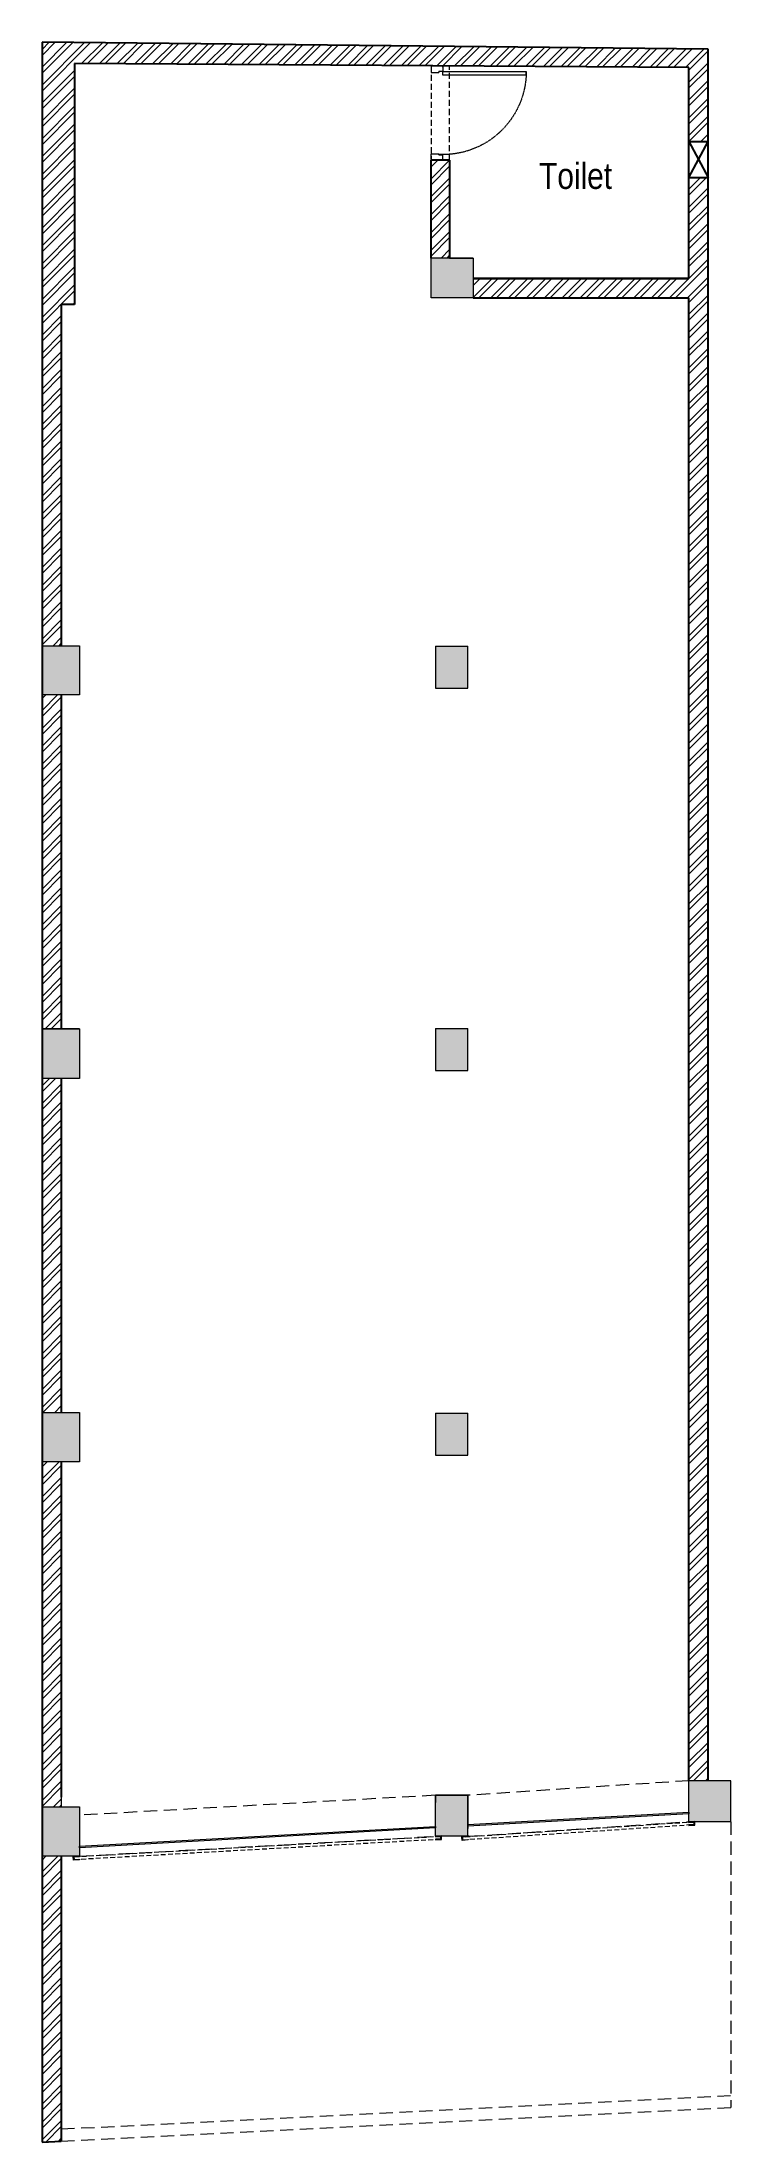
# Model space of a CAD drawing. Header units: millimetres. Extents: x 1649043 to 1654753, y 392778 to 410192.
import ezdxf
from ezdxf.enums import TextEntityAlignment as Align

# ---------------------------------------------------------------- set-up
doc = ezdxf.new("R2010")
doc.units = ezdxf.units.MM
doc.header["$LTSCALE"] = 40
for name, pattern in [('a_p6_plan_L18$0$HIDDEN', [0.375, 0.25, -0.125]), ('HIDDEN2', [0.1875, 0.125, -0.0625]), ('HIDDENX2', [0.75, 0.5, -0.25])]:
    doc.linetypes.add(name, pattern=pattern)
for name, color, linetype, lineweight in [('A-COL', 243, 'Continuous', 9), ('A-Glazing', 4, 'Continuous', 20), ('A-shutter', 8, 'Continuous', 18), ('beam', 90, 'Continuous', 9), ('column hatch', 5, 'Continuous', 0), ('LENS-CURTAIN', 5, 'a_p6_plan_L18$0$HIDDEN', 9), ('LENS-DIM', 252, 'Continuous', 5), ('LENS-DOOR', 34, 'Continuous', 20), ('LN-HATCH', 251, 'Continuous', 0), ('rolling shutter', 1, 'Continuous', 5)]:
    doc.layers.add(name, color=color, linetype=linetype, lineweight=lineweight)
doc.layers.add('A-WALL', color=1, linetype='Continuous')
doc.layers.add('area line', color=1, linetype='Continuous')
doc.styles.get("Standard").update_dxf_attribs({"font": 'Gill Sans MT Condensed Regular.ttf', "height": 100})

# ---------------------------------------------------------------- blocks, each defined once
blk = doc.blocks.new('*U7')
at = {"layer": 'A-shutter', "color": 5, "ltscale": 10}
for points in [[(41039206, -1561539), (41039206, -1561544), (41039161, -1561544), (41039161, -1561564), (41039206, -1561564), (41039206, -1561569), (41039156, -1561569), (41039156, -1561539)], [(41041040, -1561539), (41041040, -1561544), (41041085, -1561544), (41041085, -1561564), (41041040, -1561564), (41041040, -1561569), (41041090, -1561569), (41041090, -1561539)]]:
    blk.add_lwpolyline(points, close=True, dxfattribs=at)
at = {"layer": 'A-shutter', "color": 5, "linetype": 'HIDDENX2', "ltscale": 2, "true_color": 0x0505ff}
blk.add_lwpolyline([(41039161, -1561544), (41039161, -1561564), (41041085, -1561564), (41041085, -1561544)], close=True, dxfattribs=at)
blk = doc.blocks.new('*U8')
at = {"layer": 'A-shutter', "color": 5, "ltscale": 10}
for points in [[(41039206, -1561539), (41039206, -1561544), (41039161, -1561544), (41039161, -1561564), (41039206, -1561564), (41039206, -1561569), (41039156, -1561569), (41039156, -1561539)], [(41042161, -1561539), (41042161, -1561544), (41042206, -1561544), (41042206, -1561564), (41042161, -1561564), (41042161, -1561569), (41042211, -1561569), (41042211, -1561539)]]:
    blk.add_lwpolyline(points, close=True, dxfattribs=at)
at = {"layer": 'A-shutter', "color": 5, "linetype": 'HIDDENX2', "ltscale": 2, "true_color": 0x0505ff}
blk.add_lwpolyline([(41039161, -1561544), (41039161, -1561564), (41042206, -1561564), (41042206, -1561544)], close=True, dxfattribs=at)
blk = doc.blocks.new('A$Cac3a86fe')
at = {"layer": 'column hatch'}
h = blk.add_hatch(color=8, dxfattribs=at)
h.dxf.hatch_style = 1
h.paths.add_polyline_path([(3414, 1801), (3064, 1801), (3064, 1471), (3414, 1471)])
h.paths.add_polyline_path([(3370, -1417), (3100, -1417), (3100, -1767), (3370, -1767)])
h.paths.add_polyline_path([(150, -1415), (-160, -1415), (-160, -1822), (150, -1822)])
h.paths.add_polyline_path([(150, -4592), (-160, -4592), (-160, -5002), (150, -5002)])
h.paths.add_polyline_path([(3370, -4587), (3100, -4587), (3100, -4937), (3370, -4937)])
h.paths.add_polyline_path([(3370, -7777), (3100, -7777), (3100, -8127), (3370, -8127)])
h.paths.add_polyline_path([(150, -7772), (-160, -7772), (-160, -8182), (150, -8182)])
h.paths.add_polyline_path([(150, -11042), (-160, -11042), (-160, -11452), (150, -11452)])
h.paths.add_polyline_path([(3370, -10947), (3100, -10947), (3100, -11287), (3370, -11287)])
h.paths.add_polyline_path([(5550, -10826), (5200, -10826), (5200, -11166), (5550, -11166)])
at = {"layer": 'LN-HATCH'}
h = blk.add_hatch(dxfattribs=at)
h.set_pattern_fill('ANSI32', color=256, scale=11, angle=180)
h.set_pattern_definition([(225, (-5459273.49, -45952.85), (74.087113, -74.087113), []), (225, (-5459322.88, -45952.85), (74.087113, -74.087113), [])])
h.paths.add_polyline_path([(110, 3415), (5200, 3382), (5200, 2768), (5360, 2768), (5360, 3532), (-160, 3592), (-160, -1415), (0, -1415), (0, 1415), (110, 1415)])
h.paths.add_polyline_path([(5360, 2468), (5200, 2468), (5200, 1631), (3414, 1631), (3414, 1471), (5200, 1471), (5200, -10826), (5360, -10826)])
h.paths.add_polyline_path([(3218, 2612), (3064, 2612), (3064, 1801), (3218, 1801)], flags=17)
h.paths.add_polyline_path([(0, -1822), (-160, -1822), (-160, -4592), (0, -4592)])
h.paths.add_polyline_path([(0, -5002), (-160, -5002), (-160, -7772), (0, -7772)])
h.paths.add_polyline_path([(0, -8182), (-160, -8182), (-160, -11042), (0, -11042), (0, -10962)])
h.paths.add_polyline_path([(0, -11452), (-160, -11452), (-160, -13042), (-160, -13822), (0, -13814), (0, -13042)])
at = {"layer": 'A-COL'}
for p, q in [((3414, 1801), (3064, 1801)), ((3064, 1471), (3064, 1801)), ((3414, 1801), (3414, 1471)), ((3414, 1471), (3064, 1471)), ((-160, -1415), (150, -1415)), ((-160, -1415), (-160, -1822)), ((150, -1415), (150, -1822)), ((3100, -1417), (3100, -1767)), ((3100, -1417), (3370, -1417)), ((3370, -1767), (3370, -1417)), ((150, -1822), (-160, -1822)), ((3100, -1767), (3370, -1767)), ((150, -4592), (-160, -4592)), ((-160, -4592), (150, -4592)), ((-160, -4592), (-160, -5002)), ((150, -4592), (150, -5002)), ((3100, -4587), (3100, -4937)), ((3100, -4587), (3370, -4587)), ((3370, -4937), (3370, -4587)), ((150, -5002), (-160, -5002)), ((3100, -4937), (3370, -4937)), ((-160, -7772), (150, -7772)), ((-160, -7772), (-160, -8182)), ((150, -7772), (150, -8182)), ((3100, -7777), (3100, -8127)), ((3100, -7777), (3370, -7777)), ((3370, -8127), (3370, -7777)), ((150, -8182), (-160, -8182)), ((3100, -8127), (3370, -8127)), ((0, -10962), (0, -11042)), ((0, -10962), (0, -11042)), ((3100, -10947), (3100, -11007)), ((3370, -10947), (3100, -10947)), ((3100, -11287), (3100, -10947)), ((3370, -11007), (3370, -10947)), ((3370, -11287), (3370, -10947)), ((5200, -11166), (5200, -10826)), ((5550, -10826), (5200, -10826)), ((5550, -11166), (5550, -10826)), ((-160, -11042), (150, -11042)), ((-160, -11042), (-160, -11452)), ((150, -11042), (150, -11452)), ((3370, -11287), (3100, -11287)), ((3370, -11287), (3100, -11287)), ((5550, -11166), (5200, -11166)), ((150, -11452), (-160, -11452))]:
    blk.add_line(p, q, dxfattribs=at)
at = {"layer": 'A-Glazing'}
for points in [[(3370, -11190), (5200, -11088), (5200, -11100), (3370, -11202)], [(150, -11370), (3100, -11205), (3100, -11217), (150, -11382)]]:
    blk.add_lwpolyline(points, close=True, dxfattribs=at)
at = {"layer": 'A-WALL'}
for p, q in [((-160, 3592), (-160, -13042)), ((5360, 3532), (-160, 3592)), ((5360, -10826), (5360, 3532)), ((5200, 3382), (110, 3415)), ((110, 3415), (110, 1415)), ((5200, 1631), (5200, 3382)), ((3064, 1801), (3064, 2612)), ((3218, 2612), (3064, 2612)), ((3218, 2612), (3218, 1801)), ((3414, 1631), (5200, 1631)), ((0, 1415), (0, -1415)), ((110, 1415), (0, 1415)), ((3414, 1471), (5200, 1471)), ((5200, -10826), (5200, 1471)), ((0, -1822), (0, -4592)), ((0, -5002), (0, -7772)), ((0, -8182), (0, -10962)), ((0, -11452), (0, -13042)), ((0, -11452), (0, -13042)), ((-160, -13042), (-160, -13822)), ((0, -13042), (0, -13814)), ((-160, -13822), (0, -13814))]:
    blk.add_line(p, q, dxfattribs=at)
at = {"layer": 'area line'}
for p, q in [((5200, 2768), (5360, 2768)), ((5200, 2468), (5360, 2768)), ((5200, 2768), (5360, 2468)), ((5200, 2468), (5360, 2468))]:
    blk.add_line(p, q, dxfattribs=at)
at = {"layer": 'beam', "linetype": 'a_p6_plan_L18$0$HIDDEN', "lineweight": 5, "ltscale": 11}
for p, q in [((5550, -11166), (5550, -13536)), ((0, -13714), (5545, -13437)), ((0, -13814), (5550, -13536))]:
    blk.add_line(p, q, dxfattribs=at)
for points in [[(3100, -10947), (150, -11112), (150, -11452), (3100, -11287)], [(5200, -10826), (3370, -10947), (3370, -11287), (5200, -11166)]]:
    blk.add_lwpolyline(points, close=True, dxfattribs=at)
at = {"layer": 'LENS-CURTAIN', "ltscale": 5}
blk.add_lwpolyline([(3064, 2612), (3218, 2612), (3218, 3395), (3064, 3396)], close=True, dxfattribs=at)
at = {"layer": 'rolling shutter', "color": 2}
for name, p, rotation in [('*U8', (-41062233, -743289), 3.200099765832407), ('*U7', (-41049701, -1151574), 3.770083150242366)]:
    blk.add_blockref(name, p, dxfattribs=dict(at, rotation=rotation))
at = {"layer": 'area line', "color": 7}
blk.add_text('Toilet', height=215.7, dxfattribs=at).set_placement((4262, 2374), align=Align.CENTER)
blk = doc.blocks.new('*U9')
at = {"layer": 'LENS-DOOR'}
for p, q in [((547493, 1778576), (547493, 1779266)), ((547526, 1779266), (547493, 1779266)), ((547526, 1779266), (547526, 1778576)), ((547447, 1778570), (547453, 1778570)), ((547447, 1778482), (547447, 1778570)), ((547453, 1778576), (547491, 1778576)), ((547453, 1778570), (547453, 1778576)), ((547491, 1778541), (547491, 1778576)), ((547491, 1778541), (547502, 1778541)), ((547526, 1778576), (547493, 1778576)), ((547502, 1778477), (547502, 1778541)), ((548176, 1778477), (548176, 1778541)), ((548186, 1778541), (548176, 1778541)), ((548224, 1778576), (548186, 1778576)), ((548186, 1778541), (548186, 1778576)), ((548224, 1778570), (548224, 1778576)), ((548230, 1778570), (548224, 1778570)), ((548230, 1778482), (548230, 1778570)), ((547447, 1778482), (547453, 1778482)), ((547453, 1778477), (547453, 1778482)), ((547453, 1778477), (547502, 1778477)), ((548224, 1778477), (548176, 1778477)), ((548224, 1778477), (548224, 1778482)), ((548230, 1778482), (548224, 1778482))]:
    blk.add_line(p, q, dxfattribs=at)
at = {"layer": 'LENS-DOOR', "color": 7, "linetype": 'HIDDEN2', "extrusion": (0, 0, -1)}
blk.add_ellipse((547493, 1778576), major_axis=(690, 0), ratio=1, start_param=-1.570791, end_param=0.051209, dxfattribs=at)

msp = doc.modelspace()

# ---------------------------------------------------------------- linework, layer by layer
at = {"layer": 'LENS-DIM', "color": 3}
msp.add_lwpolyline([(1649313, 410015), (1649313, 408015), (1649203, 408015), (1649198, 405185), (1649353, 405185), (1649353, 404778), (1649203, 404778), (1649203, 402008), (1649353, 402008), (1649353, 401598), (1649203, 401598), (1649203, 398828), (1649353, 398828), (1649353, 398418), (1649203, 398418), (1649203, 395558), (1649353, 395558), (1649353, 395230), (1652303, 395395), (1652303, 395653), (1652573, 395653), (1652573, 395410), (1654403, 395512), (1654403, 408071), (1652267, 408071), (1652267, 409213), (1652421, 409213), (1652421, 408401), (1652617, 408401), (1652617, 408236), (1654403, 408236), (1654403, 409982)], close=True, dxfattribs=at)

# ---------------------------------------------------------------- block references
msp.add_blockref('A$Cac3a86fe', (1649203, 406600), dxfattribs=at)
at = {"layer": 'LENS-DOOR', "rotation": 270}
msp.add_blockref('*U9', (-126210, 957442), dxfattribs=at)

doc.saveas('drawing.dxf')
